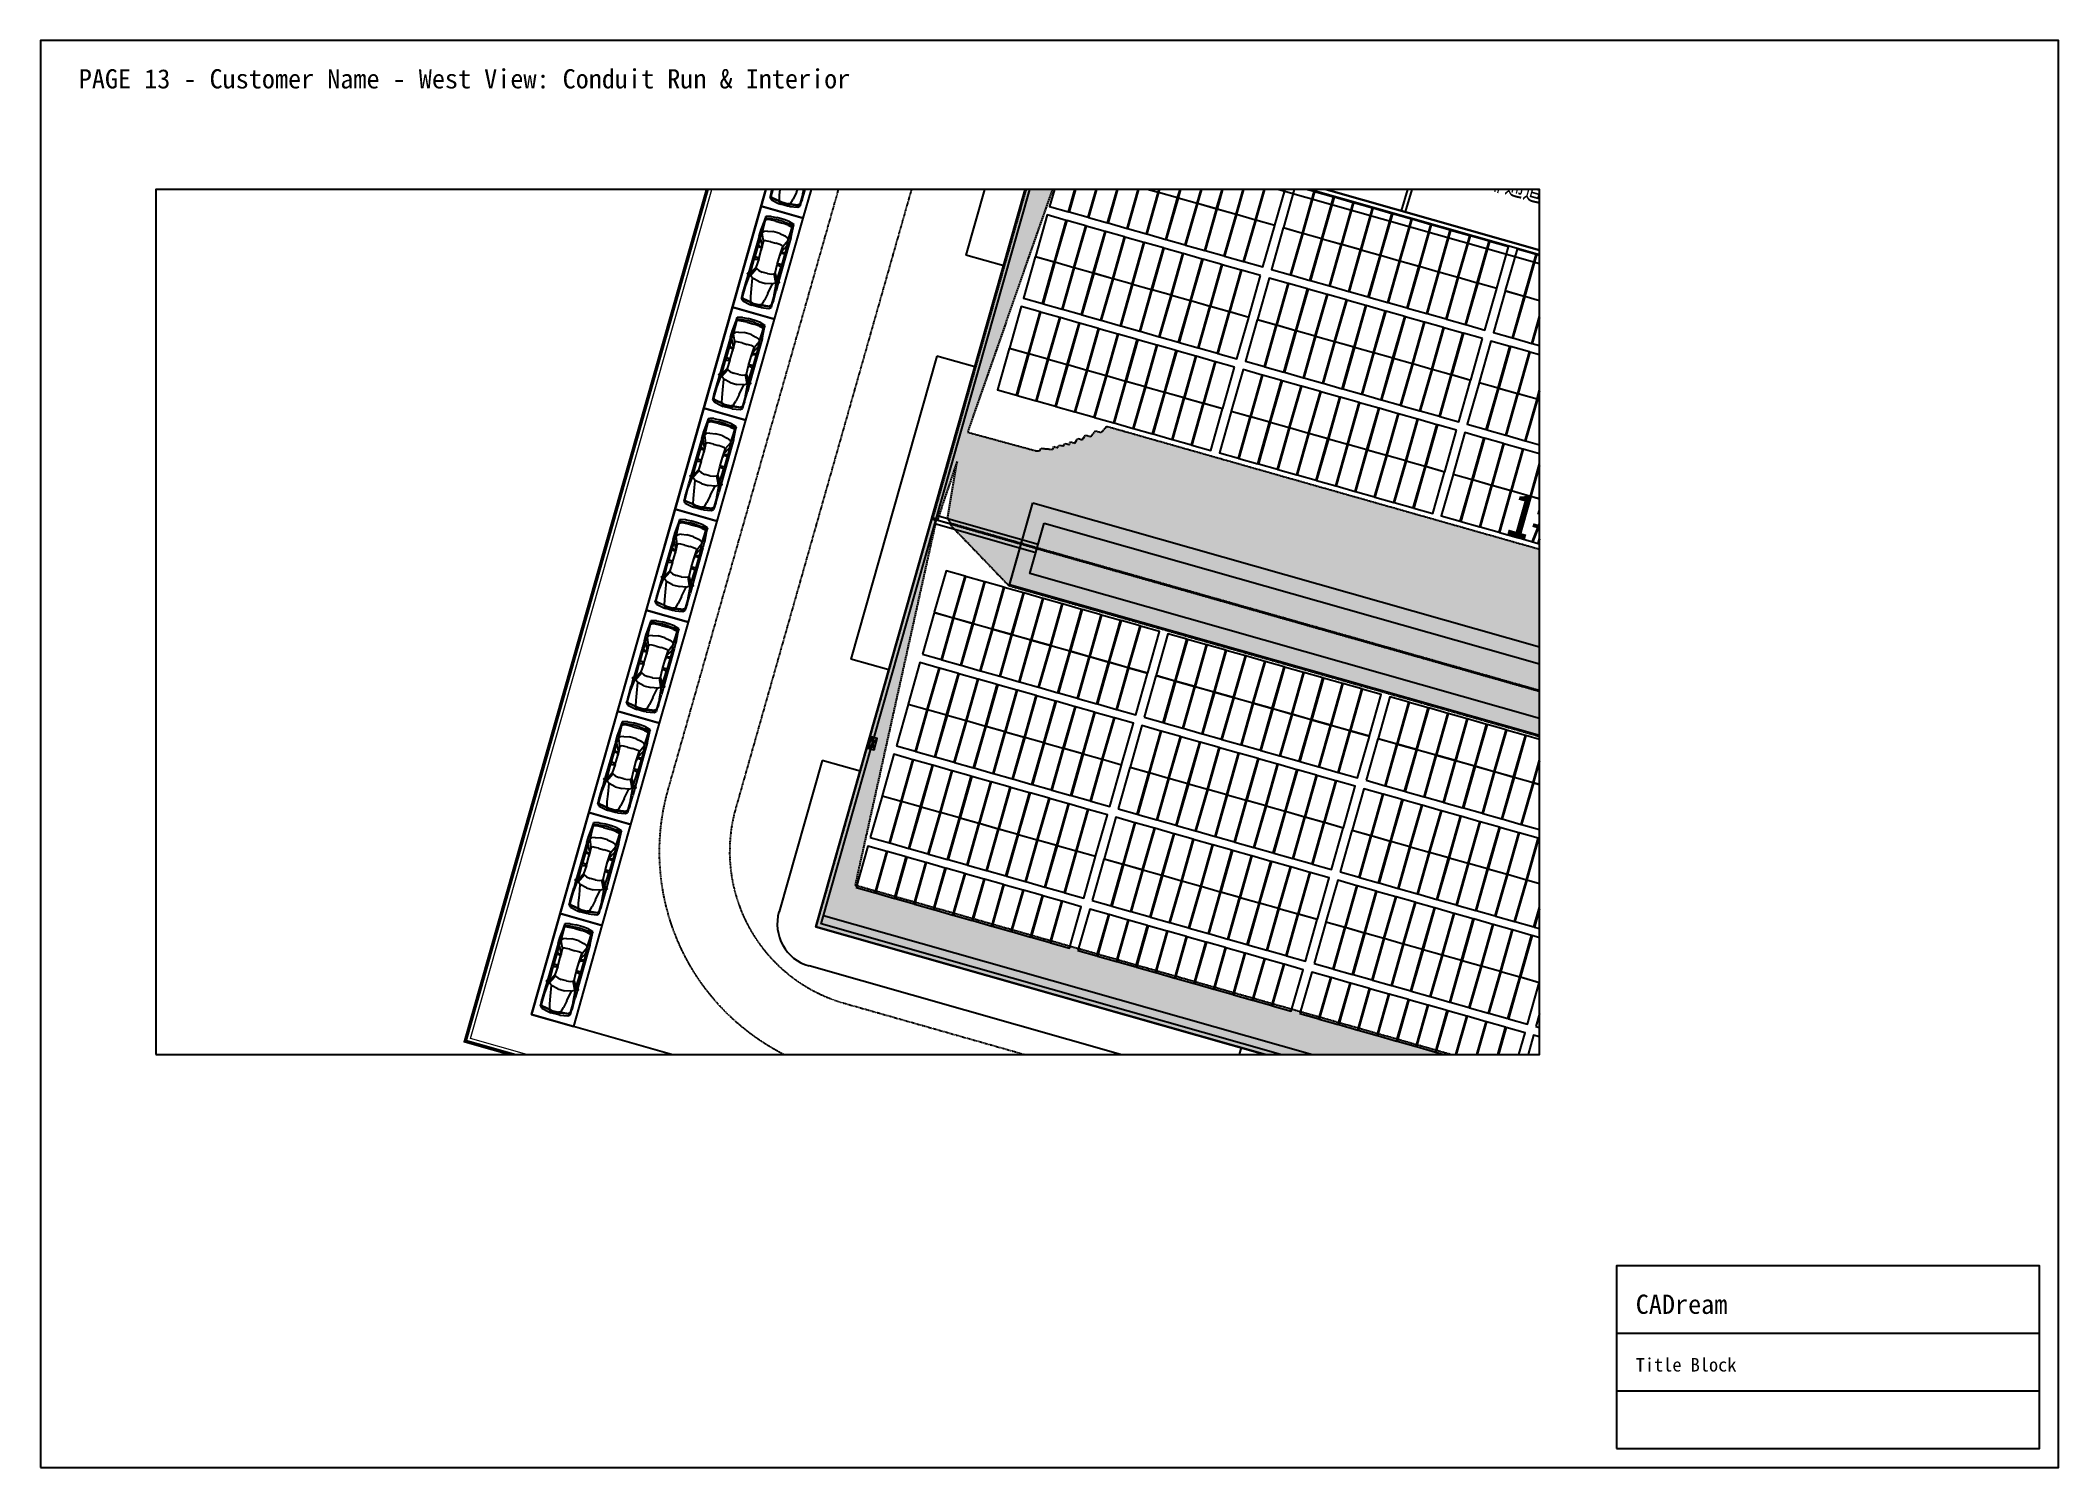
# Paper-space layout 'Layout1' of a CAD drawing. Header units: metres, sheet in millimetres. Extents: x 0 to 420, y 0 to 297.
# The model-space entities are those that its viewports show. They can reach past a viewport. Long polylines and large blocks are cut down to what shows.
import ezdxf
from ezdxf.enums import TextEntityAlignment as Align

# ---------------------------------------------------------------- set-up
doc = ezdxf.new("R2010")
doc.units = ezdxf.units.M
for name, pattern in [('CENTER', [5.08, 3.175, -0.635, 0.635, -0.635]), ('DASH', [0.35, 0.25, -0.1]), ('DASHED', [1.524, 1.27, -0.254])]:
    doc.linetypes.add(name, pattern=pattern)
doc.layers.add('0-道路', color=22, linetype='Continuous', lineweight=0)
for name, color, linetype in [('PUB_DIM', 3, 'Continuous'), ('SHEET_BORDER', 8, 'Continuous'), ('SHEET_TEXT', 5, 'Continuous'), ('SHEET_TITLEBLOCK', 7, 'Continuous'), ('SHEET_VIEWPORT_FRAME', 6, 'Continuous'), ('SOLID_HATCH', 251, 'Continuous'), ('WALL', 51, 'Continuous'), ('zt-道路', 240, 'Continuous'), ('单元区域外轮廓', 7, 'ByLayer'), ('屋脊线', 7, 'ByLayer'), ('消防车道', 3, 'Continuous'), ('组件', 7, 'ByLayer'), ('逆变器', 7, 'ByLayer'), ('阴影', 8, 'DASHED'), ('障碍物', 7, 'ByLayer')]:
    doc.layers.add(name, color=color, linetype=linetype)
doc.styles.add('-黑体', font='txt', dxfattribs={"width": 0.7})
pattern_1 = [(344.143, (221595.9987, -165598.90403), (0.17959642, 0.19653122), [0, -0.238125])]

# ---------------------------------------------------------------- blocks, each defined once
blk = doc.blocks.new('CADREAM_TITLEBLOCK_V1')
at = {"layer": 'SHEET_TITLEBLOCK'}
for p, q in [((0, 24), (88, 24)), ((0, 12), (88, 12))]:
    blk.add_line(p, q, dxfattribs=at)
blk.add_lwpolyline([(0, 0), (88, 0), (88, 38), (0, 38)], close=True, dxfattribs=at)
for s, height, p in [('CADream', 4, (4, 28)), ('Title Block', 2.8, (4, 16))]:
    blk.add_text(s, height=height, dxfattribs=at).set_placement(p)
blk = doc.blocks.new('_F27')
for p, q in [((-2489, 522), (-2514, 196)), ((-2514, -206), (-2514, 196)), ((-2489, 522), (-2426, 736)), ((-2426, 736), (-2389, 824)), ((-2389, 824), (-1610, 874)), ((-2389, 824), (-1560, 874)), ((-2264, 812), (-2389, 824)), ((-2364, 522), (-2389, 196)), ((-2389, -206), (-2389, 196)), ((-2326, 736), (-2364, 522)), ((-2326, 736), (-2351, 596)), ((-2351, 594), (-2351, 596)), ((-2326, 736), (-2288, 811)), ((-2301, 196), (-2276, 522)), ((-2301, 196), (-2301, -206)), ((-2200, 786), (-2288, 811)), ((-2276, 522), (-2238, 736)), ((-2200, 786), (-2238, 736)), ((-1560, 874), (-2212, 815)), ((-2208, 815), (-2211, 814)), ((-1660, 862), (-2208, 815)), ((-1446, 761), (-2200, 786)), ((-1622, 510), (-1685, 196)), ((-1685, -206), (-1685, 196)), ((-1560, 874), (-1660, 862)), ((-1622, 510), (-1547, 698)), ((-1617, 869), (-1620, 866)), ((-1208, 874), (-1610, 874)), ((-1547, 698), (-1446, 761)), ((-1145, 799), (-1446, 761)), ((-1019, 572), (-1446, 761)), ((-1208, 874), (980, 889)), ((-1145, 799), (-682, 557)), ((-1145, 799), (124, 799)), ((-1082, 145), (-1070, 371)), ((-1082, 145), (-1082, -156)), ((-1070, 371), (-1057, 510)), ((-1019, 572), (-1057, 510)), ((-680, 556), (-1019, 572)), ((-1019, 572), (-479, 547)), ((-743, 849), (-793, 874)), ((-730, 799), (-743, 849)), ((-630, 555), (-730, 799)), ((-680, 556), (-630, 555)), ((-642, 799), (-605, 554)), ((-605, 554), (-630, 555)), ((-479, 547), (-605, 554)), ((61, 547), (-479, 547)), ((-2, 547), (-27, 877)), ((124, 799), (61, 547)), ((61, 547), (564, 572)), ((941, 773), (124, 799)), ((564, 572), (941, 773)), ((564, 572), (614, 522)), ((1079, 748), (614, 522)), ((614, 522), (677, 371)), ((677, 371), (714, 145)), ((714, -156), (714, 145)), ((941, 773), (941, 874)), ((983, 777), (941, 773)), ((941, 773), (987, 765)), ((980, 902), (995, 790)), ((980, 790), (980, 898)), ((995, 790), (980, 790)), ((980, 790), (992, 746)), ((984, 905), (1020, 939)), ((992, 746), (1021, 747)), ((995, 790), (1022, 746)), ((1022, 748), (995, 790)), ((1021, 747), (1022, 748)), ((1053, 768), (1022, 746)), ((1036, 935), (1062, 857)), ((1036, 756), (1079, 748)), ((1051, 889), (1497, 893)), ((1057, 776), (1062, 857)), ((1770, 849), (1058, 784)), ((1204, 585), (1079, 748)), ((1795, 472), (1204, 585)), ((1280, 196), (1204, 585)), ((1280, 196), (1280, -206)), ((1506, 899), (2121, 899)), ((2461, 849), (1770, 849)), ((2222, 397), (1795, 472)), ((2272, 876), (2121, 899)), ((2523, 321), (2222, 397)), ((2272, 876), (2272, 874)), ((2437, 851), (2272, 876)), ((2511, 874), (2287, 874)), ((2398, 849), (2461, 773)), ((2437, 850), (2433, 851)), ((2498, 773), (2436, 849)), ((2511, 874), (2450, 850)), ((2461, 773), (2523, 321)), ((2561, 321), (2498, 773)), ((2599, 773), (2511, 874)), ((2523, 321), (2586, 321)), ((2523, 321), (2561, 196)), ((2580, 196), (2542, 321)), ((2561, 196), (2561, -206)), ((2611, 196), (2574, 321)), ((2580, 321), (2618, 196)), ((2580, 196), (2580, -206)), ((2599, 773), (2687, 321)), ((2611, 196), (2611, -206)), ((2618, -206), (2618, 196)), ((2687, 321), (2699, 196)), ((2699, -206), (2699, 196)), ((-2489, -533), (-2514, -206)), ((-2489, -533), (-2426, -747)), ((-2426, -747), (-2389, -835)), ((-2389, -206), (-2364, -533)), ((-2389, -835), (-2264, -823)), ((-1560, -885), (-2389, -835)), ((-1610, -885), (-2389, -835)), ((-2326, -747), (-2364, -533)), ((-2351, -607), (-2351, -605)), ((-2351, -607), (-2326, -747)), ((-2326, -747), (-2288, -822)), ((-2276, -533), (-2301, -206)), ((-2288, -822), (-2200, -797)), ((-2276, -533), (-2238, -747)), ((-2200, -797), (-2238, -747)), ((-2212, -826), (-1560, -885)), ((-2208, -826), (-2211, -825)), ((-1660, -872), (-2208, -826)), ((-1446, -772), (-2200, -797)), ((-1685, -206), (-1622, -520)), ((-1560, -885), (-1660, -872)), ((-1622, -520), (-1547, -709)), ((-1621, -877), (-1617, -880)), ((-1610, -885), (-1208, -885)), ((-1547, -709), (-1446, -772)), ((-1019, -583), (-1446, -772)), ((-1145, -809), (-1446, -772)), ((-1208, -885), (980, -900)), ((-682, -568), (-1145, -809)), ((-1145, -809), (124, -809)), ((-1070, -382), (-1082, -156)), ((-1057, -520), (-1070, -382)), ((-1019, -583), (-1057, -520)), ((-479, -558), (-1019, -583)), ((-1019, -583), (-680, -567)), ((-743, -860), (-793, -885)), ((-743, -860), (-730, -809)), ((-730, -809), (-630, -566)), ((-680, -567), (-682, -568)), ((-680, -567), (-630, -566)), ((-605, -565), (-642, -809)), ((-630, -566), (-605, -565)), ((-605, -565), (-479, -558)), ((61, -558), (-479, -558)), ((-2, -558), (-27, -884)), ((61, -558), (124, -809)), ((564, -583), (61, -558)), ((941, -784), (124, -809)), ((614, -533), (564, -583)), ((564, -583), (941, -784)), ((677, -382), (614, -533)), ((1079, -759), (614, -533)), ((714, -156), (677, -382)), ((987, -776), (941, -784)), ((983, -788), (941, -784)), ((941, -885), (941, -784)), ((992, -757), (980, -800)), ((995, -800), (980, -800)), ((995, -800), (980, -913)), ((980, -909), (980, -800)), ((984, -916), (1020, -950)), ((992, -757), (1021, -758)), ((995, -800), (1022, -757)), ((1022, -758), (995, -800)), ((1021, -758), (1022, -758)), ((1022, -757), (1053, -779)), ((1036, -767), (1079, -759)), ((1036, -946), (1062, -867)), ((1051, -901), (1497, -904)), ((1057, -787), (1062, -867)), ((1770, -860), (1058, -795)), ((1204, -596), (1079, -759)), ((1204, -596), (1280, -206)), ((1795, -483), (1204, -596)), ((2121, -910), (1506, -910)), ((1770, -860), (2461, -860)), ((1795, -483), (2222, -407)), ((2121, -910), (2272, -887)), ((2270, -887), (2121, -910)), ((2523, -332), (2222, -407)), ((2437, -861), (2272, -887)), ((2272, -885), (2272, -887)), ((2285, -885), (2511, -885)), ((2398, -860), (2461, -784)), ((2436, -860), (2498, -784)), ((2437, -861), (2436, -860)), ((2450, -861), (2511, -885)), ((2523, -332), (2461, -784)), ((2561, -332), (2498, -784)), ((2599, -784), (2511, -885)), ((2523, -332), (2561, -206)), ((2586, -332), (2523, -332)), ((2580, -206), (2542, -332)), ((2618, -6), (2561, -6)), ((2574, -332), (2611, -206)), ((2618, -206), (2580, -332)), ((2687, -332), (2599, -784)), ((2687, -332), (2699, -206))]:
    blk.add_line(p, q)
for centre, start, end in [((990, 898), 132.96497, 179.74535), ((1027, 932), 18.15727, 132.96497), ((1047, 776), 305.15418, 356.86364), ((990, -909), 180.25465, 227.03503), ((1027, -942), 227.03503, 341.84273), ((1047, -787), 3.17983, 54.84582)]:
    blk.add_arc(centre, 10, start, end)
at = {"width": 0.8, "flags": 9}
for tag in ['XSIZE', 'YSIZE']:
    blk.add_attdef(tag, (0, 0), '', height=0.5, dxfattribs=at)
blk = doc.blocks.new('*U0')
at = {"layer": '单元区域外轮廓', "color": 2}
for points in [[(-116980, -39760, 13700), (-14500, -39760, 13700), (-14500, -88240, 13700), (-116980, -88240, 13700), (-116980, -39760, 13700)], [(-116980, -39760, 15100), (-14500, -39760, 15100), (-14500, -88240, 15100), (-116980, -88240, 15100), (-116980, -39760, 15100)]]:
    blk.add_polyline3d(points, close=True, dxfattribs=at)
at = {"flags": 1}
for tag in ['unit_id', 'unit_name', 'parapet_height', 'ground_elevation', 'is_enable_parapet']:
    blk.add_attdef(tag, (0, 0), '', height=2.5, dxfattribs=at)
blk = doc.blocks.new('*U1')
at = {"layer": '屋脊线', "color": 30}
for p, q in [((-14500, -39760, 13700), (-116980, -39760, 13700)), ((-116980, -39760, 13700), (-116980, -64000, 14870)), ((-116980, -64000, 14870), (-14500, -64000, 14870)), ((-116980, -64000, 14870), (-116980, -88240, 13700)), ((-116980, -88240, 13700), (-14500, -88240, 13700))]:
    blk.add_line(p, q, dxfattribs=at)
at = {"flags": 1}
for tag in ['unit_id', 'unit_name']:
    blk.add_attdef(tag, (0, 0), '', height=2.5, dxfattribs=at)
blk = doc.blocks.new('*U2')
at = {"layer": '组件', "color": 0}
blk.add_polyline3d([(0, 0, 0), (-113, 0, 0), (-113, -246, 12), (0, -246, 12)], close=True, dxfattribs=at)
at = {"flags": 1}
for tag in ['silicon-material', 'panel-length', 'panel-width', 'panel-height', 'mounting-hole-spacing1', 'mounting-hole-spacing2', 'userid', 'module-material', 'theme', 'name', 'vmpo', 'voco', 'pmax', 'company-name', 'note', 'id', 'impo', 'isco']:
    blk.add_attdef(tag, (0, 0), '', height=2.5, dxfattribs=at)
blk = doc.blocks.new('*U3')
at = {"layer": '组件', "color": 232}
for p in [(-11078, -4007, 1382), (-10963, -4007, 1382), (-10848, -4007, 1382), (-10732, -4007, 1382), (-10617, -4007, 1382), (-10501, -4007, 1382), (-10386, -4007, 1382), (-10271, -4007, 1382), (-10107, -4007, 1382), (-9992, -4007, 1382), (-9876, -4007, 1382), (-9761, -4007, 1382), (-9646, -4007, 1382), (-9530, -4007, 1382), (-9415, -4007, 1382), (-9299, -4007, 1382), (-9184, -4007, 1382), (-9069, -4007, 1382), (-8953, -4007, 1382), (-8790, -4007, 1382), (-8674, -4007, 1382), (-8559, -4007, 1382), (-11425, -4255, 1394), (-11309, -4255, 1394), (-11194, -4255, 1394), (-11078, -4255, 1394), (-10963, -4255, 1394), (-10848, -4255, 1394), (-10732, -4255, 1394), (-10617, -4255, 1394), (-10501, -4255, 1394), (-10386, -4255, 1394), (-10271, -4255, 1394), (-10107, -4255, 1394), (-9992, -4255, 1394), (-9876, -4255, 1394), (-9761, -4255, 1394), (-9646, -4255, 1394), (-9530, -4255, 1394), (-9415, -4255, 1394), (-9299, -4255, 1394), (-9184, -4255, 1394), (-9069, -4255, 1394), (-8953, -4255, 1394), (-8790, -4255, 1394), (-8674, -4255, 1394), (-8559, -4255, 1394), (-11425, -4552, 1408), (-11309, -4552, 1408), (-11194, -4552, 1408), (-11078, -4552, 1408), (-10963, -4552, 1408), (-10848, -4552, 1408), (-10732, -4552, 1408), (-10617, -4552, 1408), (-10501, -4552, 1408), (-10386, -4552, 1408), (-10271, -4552, 1408), (-10107, -4552, 1408), (-9992, -4552, 1408), (-9876, -4552, 1408), (-9761, -4552, 1408), (-9646, -4552, 1408), (-9530, -4552, 1408), (-9415, -4552, 1408), (-9299, -4552, 1408), (-9184, -4552, 1408), (-9069, -4552, 1408), (-8953, -4552, 1408), (-8790, -4552, 1408), (-8674, -4552, 1408), (-8559, -4552, 1408), (-8444, -4552, 1408), (-11425, -4800, 1420), (-11309, -4800, 1420), (-11194, -4800, 1420), (-11078, -4800, 1420), (-10963, -4800, 1420), (-10848, -4800, 1420), (-10732, -4800, 1420), (-10617, -4800, 1420), (-10501, -4800, 1420), (-10386, -4800, 1420), (-10271, -4800, 1420), (-10107, -4800, 1420), (-9992, -4800, 1420), (-9876, -4800, 1420), (-9761, -4800, 1420), (-9646, -4800, 1420), (-9530, -4800, 1420), (-9415, -4800, 1420), (-9299, -4800, 1420), (-9184, -4800, 1420), (-9069, -4800, 1420), (-8953, -4800, 1420), (-8790, -4800, 1420), (-8674, -4800, 1420), (-8559, -4800, 1420), (-8444, -4800, 1420), (-8328, -4800, 1420), (-11425, -5096, 1434), (-11309, -5096, 1434), (-11194, -5096, 1434), (-11078, -5096, 1434), (-10963, -5096, 1434), (-10848, -5096, 1434), (-10732, -5096, 1434), (-10617, -5096, 1434), (-10501, -5096, 1434), (-10386, -5096, 1434), (-10271, -5096, 1434), (-10107, -5096, 1434), (-9992, -5096, 1434), (-9876, -5096, 1434), (-9761, -5096, 1434), (-9646, -5096, 1434), (-9530, -5096, 1434), (-9415, -5096, 1434), (-9299, -5096, 1434), (-9184, -5096, 1434), (-9069, -5096, 1434), (-8953, -5096, 1434), (-8790, -5096, 1434), (-8674, -5096, 1434), (-8559, -5096, 1434), (-8444, -5096, 1434), (-8328, -5096, 1434), (-11425, -5344, 1446), (-11309, -5344, 1446), (-11194, -5344, 1446), (-11078, -5344, 1446), (-10963, -5344, 1446), (-10848, -5344, 1446), (-10732, -5344, 1446), (-10617, -5344, 1446), (-10501, -5344, 1446), (-10386, -5344, 1446), (-10271, -5344, 1446), (-10107, -5344, 1446), (-9992, -5344, 1446), (-9876, -5344, 1446), (-9761, -5344, 1446), (-9646, -5344, 1446), (-9530, -5344, 1446), (-9415, -5344, 1446), (-9299, -5344, 1446), (-9184, -5344, 1446), (-9069, -5344, 1446), (-8953, -5344, 1446), (-8790, -5344, 1446), (-8674, -5344, 1446), (-8559, -5344, 1446), (-8444, -5344, 1446), (-8328, -5344, 1446), (-8213, -5344, 1446)]:
    blk.add_blockref('*U2', p, dxfattribs=at)
at = {"flags": 1}
for tag in ['tilt', 'azimuth', 'mode', 'align', 'array-mode', 'panel-x', 'panel-y', 'offset-x', 'offset-y', 'panel-per-row', 'bracket-type', 'bracket-value', 'row-per-array']:
    blk.add_attdef(tag, (0, 0), '', height=2.5, dxfattribs=at)
blk = doc.blocks.new('*U4')
at = {"layer": '组件', "color": 0}
blk.add_polyline3d([(0, 0, 0), (113, 0, 0), (113, 246, 12), (0, 246, 12)], close=True, dxfattribs=at)
at = {"flags": 1}
for tag in ['silicon-material', 'panel-length', 'panel-width', 'panel-height', 'mounting-hole-spacing1', 'mounting-hole-spacing2', 'userid', 'module-material', 'theme', 'name', 'vmpo', 'voco', 'pmax', 'company-name', 'note', 'id', 'impo', 'isco']:
    blk.add_attdef(tag, (0, 0), '', height=2.5, dxfattribs=at)
blk = doc.blocks.new('*U5')
at = {"layer": '组件', "color": 20}
for p in [(-11538, -6911, 1472), (-11423, -6911, 1472), (-11307, -6911, 1472), (-11192, -6911, 1472), (-11076, -6911, 1472), (-10961, -6911, 1472), (-10846, -6911, 1472), (-10730, -6911, 1472), (-10615, -6911, 1472), (-10499, -6911, 1472), (-10384, -6911, 1472), (-10221, -6911, 1472), (-10105, -6911, 1472), (-9990, -6911, 1472), (-9874, -6911, 1472), (-9759, -6911, 1472), (-9644, -6911, 1472), (-9528, -6911, 1472), (-9413, -6911, 1472), (-9297, -6911, 1472), (-9182, -6911, 1472), (-9067, -6911, 1472), (-8903, -6911, 1472), (-8788, -6911, 1472), (-8672, -6911, 1472), (-8557, -6911, 1472), (-8442, -6911, 1472), (-8326, -6911, 1472), (-8211, -6911, 1472), (-8095, -6911, 1472), (-7980, -6911, 1472), (-11538, -7160, 1484), (-11423, -7160, 1484), (-11307, -7160, 1484), (-11192, -7160, 1484), (-11076, -7160, 1484), (-10961, -7160, 1484), (-10846, -7160, 1484), (-10730, -7160, 1484), (-10615, -7160, 1484), (-10499, -7160, 1484), (-10384, -7160, 1484), (-10221, -7160, 1484), (-10105, -7160, 1484), (-9990, -7160, 1484), (-9874, -7160, 1484), (-9759, -7160, 1484), (-9644, -7160, 1484), (-9528, -7160, 1484), (-9413, -7160, 1484), (-9297, -7160, 1484), (-9182, -7160, 1484), (-9067, -7160, 1484), (-8903, -7160, 1484), (-8788, -7160, 1484), (-8672, -7160, 1484), (-8557, -7160, 1484), (-8442, -7160, 1484), (-8326, -7160, 1484), (-8211, -7160, 1484), (-8095, -7160, 1484), (-7980, -7160, 1484), (-7865, -7160, 1484), (-11538, -7456, 1446), (-11423, -7456, 1446), (-11307, -7456, 1446), (-11192, -7456, 1446), (-11076, -7456, 1446), (-10961, -7456, 1446), (-10846, -7456, 1446), (-10730, -7456, 1446), (-10615, -7456, 1446), (-10499, -7456, 1446), (-10384, -7456, 1446), (-10221, -7456, 1446), (-10105, -7456, 1446), (-9990, -7456, 1446), (-9874, -7456, 1446), (-9759, -7456, 1446), (-9644, -7456, 1446), (-9528, -7456, 1446), (-9413, -7456, 1446), (-9297, -7456, 1446), (-9182, -7456, 1446), (-9067, -7456, 1446), (-8903, -7456, 1446), (-8788, -7456, 1446), (-8672, -7456, 1446), (-8557, -7456, 1446), (-8442, -7456, 1446), (-8326, -7456, 1446), (-8211, -7456, 1446), (-8095, -7456, 1446), (-7980, -7456, 1446), (-7865, -7456, 1446), (-7749, -7456, 1446), (-11538, -7704, 1458), (-11423, -7704, 1458), (-11307, -7704, 1458), (-11192, -7704, 1458), (-11076, -7704, 1458), (-10961, -7704, 1458), (-10846, -7704, 1458), (-10730, -7704, 1458), (-10615, -7704, 1458), (-10499, -7704, 1458), (-10384, -7704, 1458), (-10221, -7704, 1458), (-10105, -7704, 1458), (-9990, -7704, 1458), (-9874, -7704, 1458), (-9759, -7704, 1458), (-9644, -7704, 1458), (-9528, -7704, 1458), (-9413, -7704, 1458), (-9297, -7704, 1458), (-9182, -7704, 1458), (-9067, -7704, 1458), (-8903, -7704, 1458), (-8788, -7704, 1458), (-8672, -7704, 1458), (-8557, -7704, 1458), (-8442, -7704, 1458), (-8326, -7704, 1458), (-8211, -7704, 1458), (-8095, -7704, 1458), (-7980, -7704, 1458), (-7865, -7704, 1458), (-7749, -7704, 1458), (-11538, -8000, 1420), (-11423, -8000, 1420), (-11307, -8000, 1420), (-11192, -8000, 1420), (-11076, -8000, 1420), (-10961, -8000, 1420), (-10846, -8000, 1420), (-10730, -8000, 1420), (-10615, -8000, 1420), (-10499, -8000, 1420), (-10384, -8000, 1420), (-10221, -8000, 1420), (-10105, -8000, 1420), (-9990, -8000, 1420), (-9874, -8000, 1420), (-9759, -8000, 1420), (-9644, -8000, 1420), (-9528, -8000, 1420), (-9413, -8000, 1420), (-9297, -8000, 1420), (-9182, -8000, 1420), (-9067, -8000, 1420), (-8903, -8000, 1420), (-8788, -8000, 1420), (-8672, -8000, 1420), (-8557, -8000, 1420), (-8442, -8000, 1420), (-8326, -8000, 1420), (-8211, -8000, 1420), (-8095, -8000, 1420), (-7980, -8000, 1420), (-7865, -8000, 1420), (-7749, -8000, 1420), (-11538, -8248, 1432), (-11423, -8248, 1432), (-11307, -8248, 1432), (-11192, -8248, 1432), (-11076, -8248, 1432), (-10961, -8248, 1432), (-10846, -8248, 1432), (-10730, -8248, 1432), (-10615, -8248, 1432), (-10499, -8248, 1432), (-10384, -8248, 1432), (-10221, -8248, 1432), (-10105, -8248, 1432), (-9990, -8248, 1432), (-9874, -8248, 1432), (-9759, -8248, 1432), (-9644, -8248, 1432), (-9528, -8248, 1432), (-9413, -8248, 1432), (-9297, -8248, 1432), (-9182, -8248, 1432), (-9067, -8248, 1432), (-8903, -8248, 1432), (-8788, -8248, 1432), (-8672, -8248, 1432), (-8557, -8248, 1432), (-8442, -8248, 1432), (-8326, -8248, 1432), (-8211, -8248, 1432), (-8095, -8248, 1432), (-7980, -8248, 1432), (-7865, -8248, 1432), (-7749, -8248, 1432), (-7586, -8248, 1432), (-11538, -8545, 1394), (-11423, -8545, 1394), (-11307, -8545, 1394), (-11192, -8545, 1394), (-11076, -8545, 1394), (-10961, -8545, 1394), (-10846, -8545, 1394), (-10730, -8545, 1394), (-10615, -8545, 1394), (-10499, -8545, 1394), (-10384, -8545, 1394), (-10221, -8545, 1394), (-10105, -8545, 1394), (-9990, -8545, 1394), (-9874, -8545, 1394), (-9759, -8545, 1394), (-9644, -8545, 1394), (-9528, -8545, 1394), (-9413, -8545, 1394), (-9297, -8545, 1394), (-9182, -8545, 1394), (-9067, -8545, 1394), (-8903, -8545, 1394), (-8788, -8545, 1394), (-8672, -8545, 1394), (-8557, -8545, 1394), (-8442, -8545, 1394), (-8326, -8545, 1394), (-8211, -8545, 1394), (-8095, -8545, 1394), (-7980, -8545, 1394), (-7865, -8545, 1394), (-7749, -8545, 1394), (-7586, -8545, 1394), (-7470, -8545, 1394)]:
    blk.add_blockref('*U4', p, dxfattribs=at)
at = {"flags": 1}
for tag in ['tilt', 'azimuth', 'mode', 'align', 'array-mode', 'panel-x', 'panel-y', 'offset-x', 'offset-y', 'panel-per-row', 'bracket-type', 'bracket-value', 'row-per-array']:
    blk.add_attdef(tag, (0, 0), '', height=2.5, dxfattribs=at)
blk = doc.blocks.new('*U7', base_point=(33, 18))
at = {"color": 0}
for p, q in [((0, 0), (66, 36)), ((43, 18), (62, 18)), ((43, 10), (62, 10))]:
    blk.add_line(p, q, dxfattribs=at)
blk.add_lwpolyline([(0, 0), (66, 0), (66, 36), (0, 36)], close=True, dxfattribs=at)
blk.add_lwpolyline([(4, 27, -0.6815), (12, 30), (19, 24, 0.6815), (28, 27)], format="xyb", dxfattribs=at)
blk = doc.blocks.new('*U44')
at = {"layer": '障碍物', "color": 1}
blk.add_polyline3d([(-111680, -61560, 10), (-19800, -61560, 10), (-19800, -66440, 10), (-111680, -66440, 10)], close=True, dxfattribs=at)
at = {"flags": 1}
for tag in ['height', 'shape']:
    blk.add_attdef(tag, (0, 0), '', height=2.5, dxfattribs=at)

msp = doc.modelspace()

# ---------------------------------------------------------------- hatches: boundary and pattern name
h = msp.add_hatch()
h.set_pattern_fill('DOTS', scale=0.15, angle=-15.857)
h.set_pattern_definition(pattern_1)
h.paths.add_polyline_path([(221472.65, -165605.23), (221474.27, -165605.69), (221468.03, -165623.57), (221471.96, -165624.64), (221472.17, -165624.61), (221472.21, -165624.49), (221472.9, -165624.55), (221472.95, -165624.39), (221473.18, -165624.45), (221473.26, -165624.3), (221473.49, -165624.36), (221473.58, -165624.21), (221473.85, -165624.28), (221473.89, -165624.12), (221474.16, -165624.19), (221474.32, -165623.92), (221474.59, -165624), (221474.75, -165623.73), (221475.06, -165623.82), (221475.32, -165623.49), (221475.66, -165623.59), (221475.97, -165623.23), (221564.36, -165648.33), (221562.54, -165653.6), (221560.82, -165655.4), (221467.05, -165628.77), (221466.88, -165628.49), (221467.43, -165625.24), (221466.38, -165628.35), (221466.32, -165628.56), (221466.05, -165628.48), (221472.65, -165605.23)])
h = msp.add_hatch()
h.set_pattern_fill('DOTS', scale=0.15, angle=-15.857)
h.set_pattern_definition(pattern_1)
h.paths.add_polyline_path([(221564.52, -165656.51), (221564.02, -165656.37), (221555.97, -165676.25), (221461.62, -165649.45), (221466.24, -165628.64), (221465.98, -165628.52), (221459.37, -165651.81), (221557.9, -165679.8), (221564.52, -165656.51)])
h = msp.add_hatch()
h.set_pattern_fill('DOTS', scale=0.15, angle=-15.857)
h.set_pattern_definition(pattern_1)
h.paths.add_polyline_path([(221560.68, -165655.42), (221467.06, -165628.83), (221467.05, -165628.87), (221470.38, -165632.33), (221558.78, -165657.44), (221560.68, -165655.42)])

# ---------------------------------------------------------------- linework, layer by layer
at = {"color": 1, "linetype": 'CENTER', "ltscale": 0.005, "const_width": 0.2, "flags": 128}
msp.add_lwpolyline([(221479.05, -165518.57), (221439.34, -165658.35), (221571.55, -165695.9), (221604.28, -165580.68)], dxfattribs=at)
at = {"layer": '0-道路', "linetype": 'Continuous'}
msp.add_line((221571.38, -165695.61), (221439.64, -165658.19), dxfattribs=at)
at = {"layer": '0-道路', "linetype": 'Continuous', "flags": 128}
for points in [[(221439.34, -165658.35), (221479.05, -165518.57), (221478.7, -165518.47), (221496.5, -165456.12)], [(221439.64, -165658.19), (221479.35, -165518.41), (221478.99, -165518.31), (221496.66, -165456.42)]]:
    msp.add_lwpolyline(points, dxfattribs=at)
at = {"layer": 'SOLID_HATCH', "linetype": 'Continuous'}
for points in [[(221460.28, -165605.56), (221457.88, -165604.88), (221456.24, -165610.65), (221458.64, -165611.34)], [(221458.64, -165611.34), (221456.24, -165610.65), (221454.6, -165616.42), (221457, -165617.11)], [(221457, -165617.11), (221454.6, -165616.42), (221452.96, -165622.2), (221455.36, -165622.88)], [(221455.36, -165622.88), (221452.96, -165622.2), (221451.32, -165627.97), (221453.72, -165628.65)], [(221453.72, -165628.65), (221451.32, -165627.97), (221449.68, -165633.74), (221452.08, -165634.42)], [(221452.08, -165634.42), (221449.68, -165633.74), (221448.04, -165639.51), (221450.44, -165640.19)], [(221450.44, -165640.19), (221448.04, -165639.51), (221446.4, -165645.28), (221448.8, -165645.97)], [(221448.8, -165645.97), (221446.4, -165645.28), (221444.76, -165651.05), (221447.16, -165651.74)], [(221447.16, -165651.74), (221444.76, -165651.05), (221443.12, -165656.83), (221445.53, -165657.51)]]:
    msp.add_lwpolyline(points, close=True, dxfattribs=at)
at = {"layer": 'WALL', "color": 51, "linetype": 'Continuous'}
msp.add_line((221492.82, -165610.92), (221495.96, -165599.84), dxfattribs=at)
at = {"layer": 'WALL', "color": 20, "linetype": 'Continuous'}
for p, q in [((221493.05, -165610.98), (221496.19, -165599.9)), ((221472.64, -165605.96), (221570.76, -165633.83)), ((221466.16, -165628.79), (221471.93, -165630.43)), ((221466.22, -165628.56), (221564.34, -165656.43)), ((221466.29, -165628.33), (221472.06, -165629.97)), ((221459.8, -165651.17), (221557.92, -165679.04))]:
    msp.add_line(p, q, dxfattribs=at)
at = {"layer": 'WALL', "color": 20, "linetype": 'Continuous', "flags": 128}
msp.add_lwpolyline([(221472.78, -165605.48), (221570.9, -165633.35), (221557.78, -165679.52), (221459.66, -165651.65)], close=True, dxfattribs=at)
at = {"layer": 'WALL', "color": 20, "linetype": 'Continuous', "elevation": 16.9}
msp.add_lwpolyline([(221472.4, -165628.76), (221558.98, -165653.35), (221558.16, -165656.24), (221471.58, -165631.64)], close=True, dxfattribs=at)
at = {"layer": 'zt-道路', "linetype": 'Continuous'}
for p, q in [((221443.12, -165656.83), (221497.77, -165464.44)), ((221470.38, -165604.79), (221467.92, -165613.45)), ((221470.09, -165614.07), (221467.92, -165613.45)), ((221466.28, -165619.22), (221461.36, -165636.54)), ((221468.45, -165619.84), (221466.28, -165619.22)), ((221463.53, -165637.15), (221461.36, -165636.54)), ((221459.72, -165642.31), (221457.26, -165650.97)), ((221461.89, -165642.93), (221459.72, -165642.31)), ((221483.03, -165660.88), (221458.98, -165654.05)), ((221569.14, -165692.62), (221443.12, -165656.83)), ((221483.65, -165658.71), (221483.03, -165660.88))]:
    msp.add_line(p, q, dxfattribs=at)
msp.add_arc((221459.66, -165651.65), 2.5, 164.1428, 254.1428, dxfattribs=at)
at = {"layer": '单元区域外轮廓', "linetype": 'Continuous', "elevation": 13.7, "flags": 128}
msp.add_lwpolyline([(221472.61, -165605.18), (221571.2, -165633.18), (221557.95, -165679.82), (221459.37, -165651.81), (221472.61, -165605.18)], dxfattribs=at)
at = {"layer": '屋脊线', "linetype": 'Continuous', "elevation": 14.87, "flags": 128}
msp.add_lwpolyline([(221465.99, -165628.5), (221564.57, -165656.5)], dxfattribs=at)
at = {"layer": '消防车道', "linetype": 'DASH', "ltscale": 0.005, "flags": 128}
msp.add_lwpolyline([(221784.53, -165612.33), (221773.35, -165613.21, 0.176369), (221767.74, -165615.76, -0.176369), (221761.51, -165618.59), (221757.29, -165618.92, -0.088882), (221752.73, -165618.46), (221607.14, -165577.11, 0.414214), (221596.03, -165583.31), (221569.25, -165677.58, -0.414214), (221553.19, -165686.53), (221459.88, -165660.03, -0.414214), (221450.93, -165643.97), (221496.97, -165481.88, -0.414214), (221513.03, -165472.93), (221606.34, -165499.43, 0.414214), (221617.45, -165493.24), (221617.87, -165491.76)], format="xyb", dxfattribs=at)
msp.add_lwpolyline([(221465.16, -165608.51), (221454.78, -165645.06, 0.414214), (221460.98, -165656.18), (221554.29, -165682.68, 0.414214), (221565.4, -165676.49), (221575.79, -165639.93, 0.414214), (221569.59, -165628.82), (221476.28, -165602.31, 0.414214)], format="xyb", close=True, dxfattribs=at)
at = {"layer": '阴影', "linetype": 'DASHED'}
for points in [[(221474.27, -165605.69, 13.7), (221468.03, -165623.57, 14.61), (221471.96, -165624.64, 14.61), (221472.17, -165624.61, 14.61), (221472.21, -165624.49, 14.6), (221472.9, -165624.55, 14.59), (221472.95, -165624.39, 14.59), (221473.18, -165624.45, 14.59), (221473.26, -165624.3, 14.58), (221473.49, -165624.36, 14.58), (221473.58, -165624.21, 14.57), (221473.85, -165624.28, 14.57), (221473.89, -165624.12, 14.56), (221474.16, -165624.19, 14.56), (221474.32, -165623.92, 14.55), (221474.59, -165624, 14.55), (221474.75, -165623.73, 14.53), (221475.06, -165623.82, 14.53), (221475.32, -165623.49, 14.51), (221475.66, -165623.59, 14.51), (221475.97, -165623.23, 14.49), (221564.36, -165648.33, 14.49)], [(221560.82, -165655.4, 14.87), (221467.05, -165628.77, 14.87), (221466.88, -165628.49, 14.86), (221467.43, -165625.24, 14.7), (221466.38, -165628.35, 14.86), (221466.32, -165628.56, 14.87), (221466.05, -165628.48, 14.87), (221472.65, -165605.23, 13.7)]]:
    msp.add_polyline3d(points, dxfattribs=at)
for points in [[(221564.52, -165656.51, 14.87), (221564.02, -165656.37, 14.87), (221555.97, -165676.25, 13.84), (221461.62, -165649.45, 13.84), (221466.24, -165628.64, 14.87), (221465.98, -165628.52, 14.87), (221459.37, -165651.81, 13.7), (221557.9, -165679.8, 13.7), (221564.52, -165656.51, 14.87)], [(221560.68, -165655.42, 14.87), (221467.06, -165628.83, 14.87), (221467.05, -165628.87, 14.87), (221470.38, -165632.33, 14.75), (221558.78, -165657.44, 14.75), (221560.68, -165655.42, 14.87)]]:
    msp.add_polyline3d(points, close=True, dxfattribs=at)
at = {"layer": '障碍物', "color": 20, "linetype": 'Continuous', "elevation": 16.82}
msp.add_lwpolyline([(221471.76, -165627.6), (221560.14, -165652.7), (221558.81, -165657.4), (221470.42, -165632.29)], close=True, dxfattribs=at)

# ---------------------------------------------------------------- block references
at = {"layer": 'SOLID_HATCH', "linetype": 'Continuous', "xscale": -0.001, "yscale": 0.001, "zscale": 0.001, "rotation": 74.14276257592867}
for p in [(221458.28, -165608.01), (221456.64, -165613.78), (221455, -165619.55), (221453.36, -165625.33), (221451.72, -165631.1), (221450.08, -165636.87), (221448.44, -165642.64), (221446.8, -165648.41), (221445.16, -165654.18)]:
    msp.add_blockref('_F27', p, dxfattribs=at)
at = {"layer": '单元区域外轮廓', "xscale": 0.001, "yscale": 0.001, "zscale": 0.001, "rotation": 344.143}
msp.add_blockref('*U0', (221596, -165598.9, 0), dxfattribs=at)
at = {"layer": '屋脊线', "xscale": 0.001, "yscale": 0.001, "zscale": 0.001, "rotation": 344.143}
msp.add_blockref('*U1', (221596, -165598.9, 0), dxfattribs=at)
at = {"layer": '组件', "xscale": 0.01, "yscale": 0.01, "zscale": 0.01, "rotation": 344.143}
for name in ['*U3', '*U5']:
    msp.add_blockref(name, (221596, -165598.9, 0), dxfattribs=at)
at = {"layer": '逆变器', "xscale": 0.01, "yscale": 0.01, "zscale": 0.01, "rotation": 254.143}
msp.add_blockref('*U7', (221462.61, -165641.34, 14.75), dxfattribs=at)
at = {"layer": '障碍物', "xscale": 0.001, "yscale": 0.001, "zscale": 0.001, "rotation": 344.143}
msp.add_blockref('*U44', (221596, -165598.9, 0), dxfattribs=at)

# ---------------------------------------------------------------- texts
at = {"layer": 'PUB_DIM', "color": 5, "lineweight": 0, "style": '-黑体'}
for s, height, width, p in [('1#连廊(已建)', 1.25, 0.65, (221496.77, -165607.33)), ('(底部通道)', 1.25, 0.65, (221496.12, -165609.15)), ('1#车间(已建、丁类车间)', 2.5, 0.8, (221498.69, -165629.33))]:
    msp.add_text(s, height=height, rotation=344.1428, dxfattribs=dict(at, width=width)).set_placement(p)
at = {"layer": '逆变器', "color": 2}
msp.add_text('TB2', height=0.2, rotation=344.143, dxfattribs=at).set_placement((221462.61, -165641.34, 14.75), align=Align.MIDDLE_CENTER)

psp = doc.layouts.get("Layout1")

# ---------------------------------------------------------------- linework, layer by layer
at = {"layer": 'SHEET_BORDER'}
psp.add_lwpolyline([(0, 0), (420, 0), (420, 297), (0, 297)], close=True, dxfattribs=at)
at = {"layer": 'SHEET_VIEWPORT_FRAME'}
psp.add_lwpolyline([(24, 86), (312, 86), (312, 266), (24, 266)], close=True, dxfattribs=at)

# ---------------------------------------------------------------- block references
at = {"layer": 'SHEET_TITLEBLOCK'}
psp.add_blockref('CADREAM_TITLEBLOCK_V1', (328, 4), dxfattribs=at)

# ---------------------------------------------------------------- texts
at = {"layer": 'SHEET_TEXT'}
psp.add_text('PAGE 13 - Customer Name - West View: Conduit Run & Interior', height=4, dxfattribs=at).set_placement((8, 287))

# ---------------------------------------------------------------- viewports
at = {"layer": 'SHEET_VIEWPORT_FRAME'}
psp.add_viewport(center=(168, 176), size=(288, 180), view_center_point=(221461.18, -165634.4), view_height=49.4035, dxfattribs=at)

doc.saveas('drawing.dxf')
